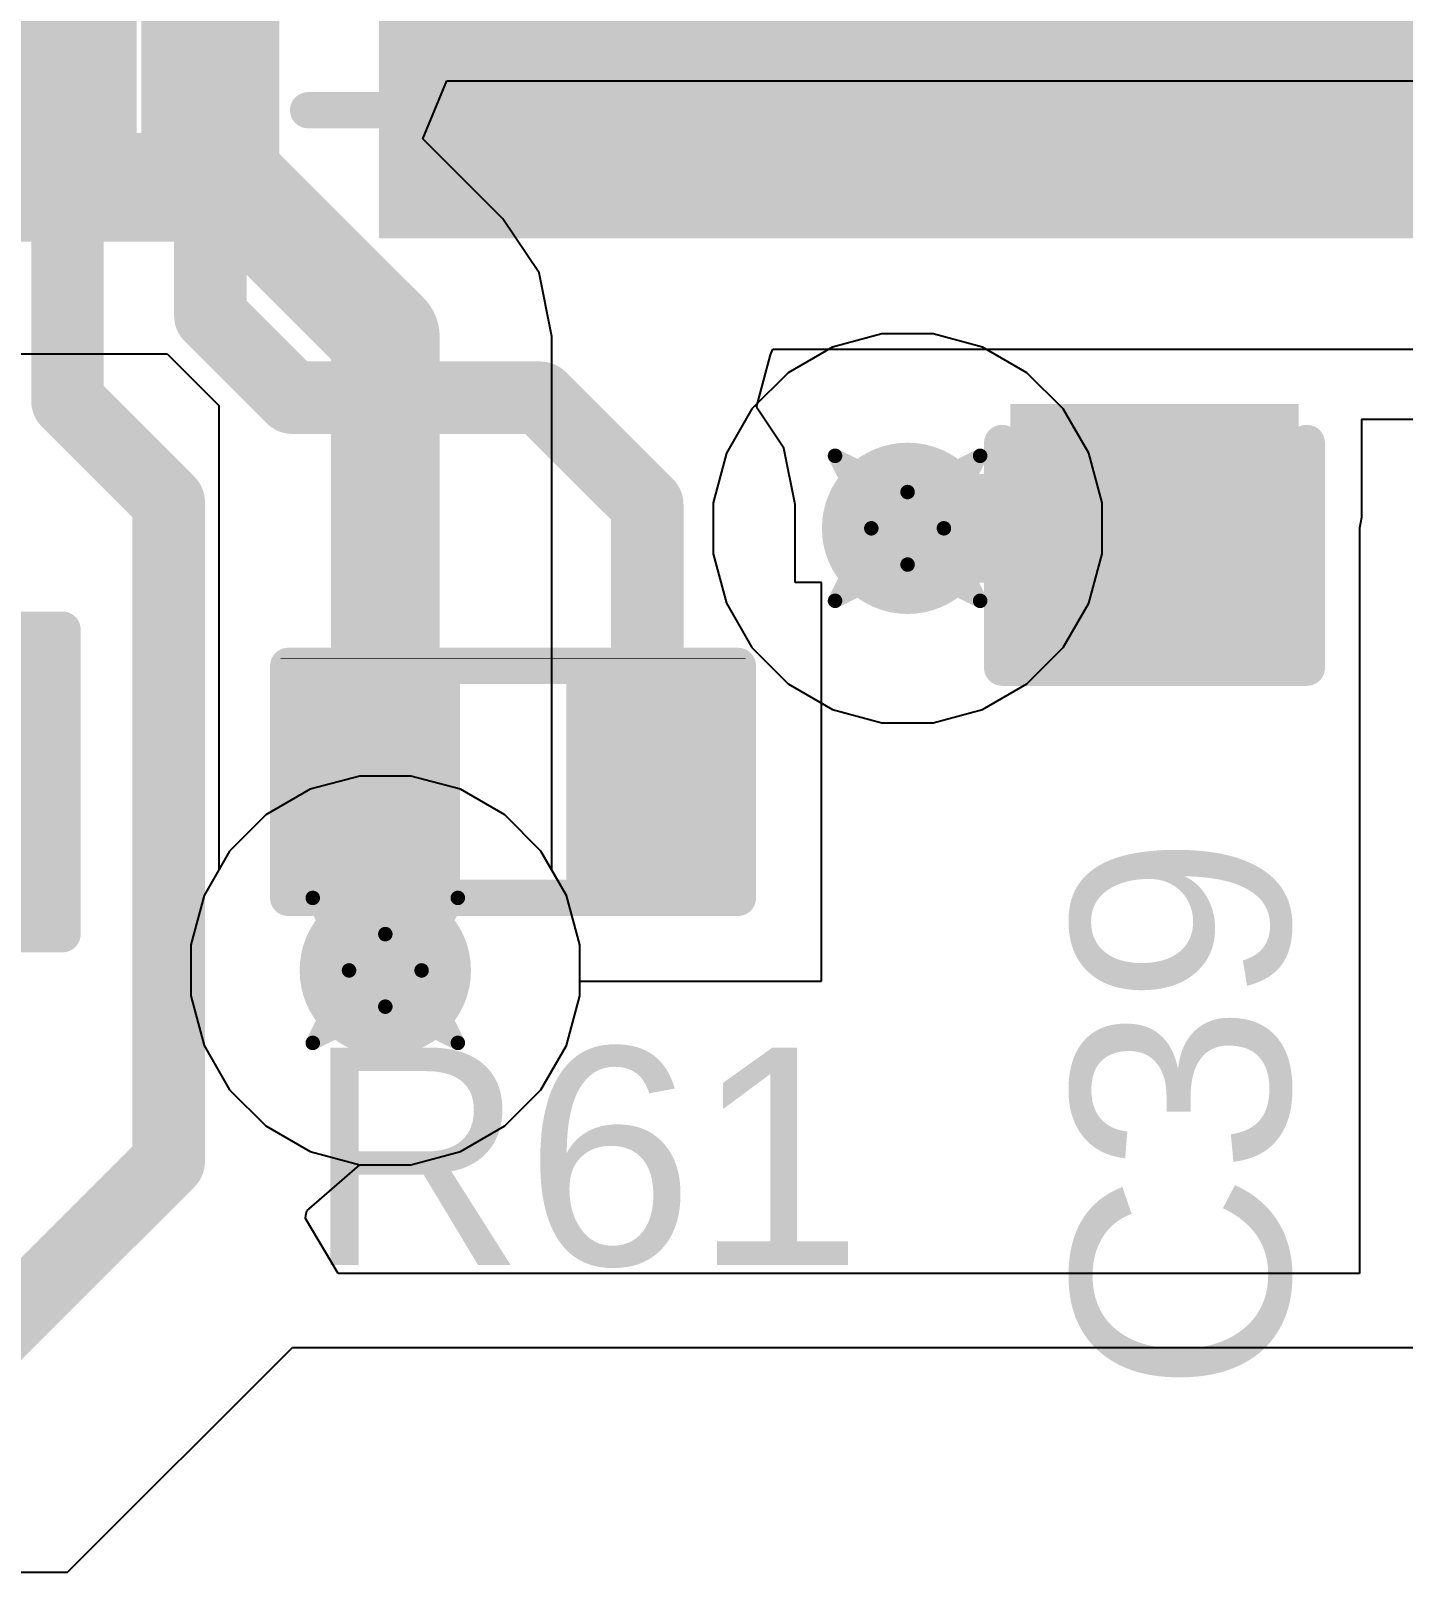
# Model space of a CAD drawing. Header units: inches. Extents: x -36 to 349, y -11 to 240.
# Drawn here: x 161.15 to 165.96, y 13.64 to 19.04 of the extents above; entities that cross this region are included whole.
import ezdxf

# ---------------------------------------------------------------- set-up
doc = ezdxf.new("R2010")
doc.units = ezdxf.units.IN
for name, color, linetype in [('Bottom Layer', 5, 'Continuous'), ('Bottom Solder', 6, 'Continuous'), ('Drill Drawing', 1, 'Continuous'), ('Layer 1', 16, 'Continuous'), ('Layer 2', 76, 'Continuous'), ('Multi-Layer', 9, 'Continuous'), ('Pad Holes', 156, 'Continuous'), ('Top Layer', 1, 'Continuous'), ('Top Overlay', 2, 'Continuous'), ('Top Paste', 8, 'Continuous'), ('Top Solder', 216, 'Continuous'), ('Via Holes', 16, 'Continuous')]:
    doc.layers.add(name, color=color, linetype=linetype)
doc.styles.add('Arial', font='', dxfattribs={"height": 0.2})
doc.styles.get('Arial').set_extended_font_data('Arial')

# ---------------------------------------------------------------- blocks, each defined once
blk = doc.blocks.new('QFN_16_EP_3_6_3_6__157')
at = {"layer": 'Bottom Layer'}
h = blk.add_hatch(color=5, dxfattribs=at)
edge = h.paths.add_edge_path()
edge.add_arc((-0.5, 0.5), 0.25, 0, 360)
h = blk.add_hatch(color=5, dxfattribs=at)
edge = h.paths.add_edge_path()
edge.add_arc((0.5, 0.5), 0.25, 0, 360)
h = blk.add_hatch(color=5, dxfattribs=at)
edge = h.paths.add_edge_path()
edge.add_arc((-0.5, -0.5), 0.25, 0, 360)
h = blk.add_hatch(color=5, dxfattribs=at)
edge = h.paths.add_edge_path()
edge.add_arc((0.5, -0.5), 0.25, 0, 360)
at = {"layer": 'Bottom Solder'}
h = blk.add_hatch(color=6, dxfattribs=at)
edge = h.paths.add_edge_path()
edge.add_arc((-0.5, 0.5), 0.3516, 0, 360)
h = blk.add_hatch(color=6, dxfattribs=at)
edge = h.paths.add_edge_path()
edge.add_arc((0.5, 0.5), 0.3516, 0, 360)
h = blk.add_hatch(color=6, dxfattribs=at)
edge = h.paths.add_edge_path()
edge.add_arc((-0.5, -0.5), 0.3516, 0, 360)
h = blk.add_hatch(color=6, dxfattribs=at)
edge = h.paths.add_edge_path()
edge.add_arc((0.5, -0.5), 0.3516, 0, 360)
at = {"layer": 'Layer 1'}
h = blk.add_hatch(color=16, dxfattribs=at)
edge = h.paths.add_edge_path()
edge.add_arc((-0.5, 0.5), 0.25, 0, 360)
h = blk.add_hatch(color=16, dxfattribs=at)
edge = h.paths.add_edge_path()
edge.add_arc((0.5, 0.5), 0.25, 0, 360)
h = blk.add_hatch(color=16, dxfattribs=at)
edge = h.paths.add_edge_path()
edge.add_arc((-0.5, -0.5), 0.25, 0, 360)
h = blk.add_hatch(color=16, dxfattribs=at)
edge = h.paths.add_edge_path()
edge.add_arc((0.5, -0.5), 0.25, 0, 360)
at = {"layer": 'Layer 2'}
h = blk.add_hatch(color=76, dxfattribs=at)
edge = h.paths.add_edge_path()
edge.add_arc((-0.5, 0.5), 0.25, 0, 360)
h = blk.add_hatch(color=76, dxfattribs=at)
edge = h.paths.add_edge_path()
edge.add_arc((0.5, 0.5), 0.25, 0, 360)
h = blk.add_hatch(color=76, dxfattribs=at)
edge = h.paths.add_edge_path()
edge.add_arc((-0.5, -0.5), 0.25, 0, 360)
h = blk.add_hatch(color=76, dxfattribs=at)
edge = h.paths.add_edge_path()
edge.add_arc((0.5, -0.5), 0.25, 0, 360)
at = {"layer": 'Multi-Layer'}
h = blk.add_hatch(color=9, dxfattribs=at)
edge = h.paths.add_edge_path()
edge.add_arc((-0.5, 0.5), 0.25, 0, 360)
h = blk.add_hatch(color=9, dxfattribs=at)
edge = h.paths.add_edge_path()
edge.add_arc((0.5, 0.5), 0.25, 0, 360)
h = blk.add_hatch(color=9, dxfattribs=at)
edge = h.paths.add_edge_path()
edge.add_arc((-0.5, -0.5), 0.25, 0, 360)
h = blk.add_hatch(color=9, dxfattribs=at)
edge = h.paths.add_edge_path()
edge.add_arc((0.5, -0.5), 0.25, 0, 360)
at = {"layer": 'Pad Holes'}
h = blk.add_hatch(color=7, dxfattribs=at)
edge = h.paths.add_edge_path()
edge.add_arc((-0.5, 0.5), 0.15, 0, 360)
h = blk.add_hatch(color=7, dxfattribs=at)
edge = h.paths.add_edge_path()
edge.add_arc((0.5, 0.5), 0.15, 0, 360)
h = blk.add_hatch(color=7, dxfattribs=at)
edge = h.paths.add_edge_path()
edge.add_arc((-0.5, -0.5), 0.15, 0, 360)
h = blk.add_hatch(color=7, dxfattribs=at)
edge = h.paths.add_edge_path()
edge.add_arc((0.5, -0.5), 0.15, 0, 360)
at = {"layer": 'Top Layer'}
for points in [[(-0.89, 1.34), (-0.89, 2.16), (-0.61, 2.16), (-0.61, 1.34)], [(-0.39, 1.34), (-0.39, 2.16), (-0.11, 2.16), (-0.11, 1.34)], [(0.11, 1.34), (0.11, 2.16), (0.39, 2.16), (0.39, 1.34)], [(0.61, 1.34), (0.61, 2.16), (0.89, 2.16), (0.89, 1.34)], [(-1.07, -1.07), (-1.07, 1.07), (1.07, 1.07), (1.07, -1.07)], [(-2.16, 0.89), (-1.34, 0.89), (-1.34, 0.61), (-2.16, 0.61)], [(1.34, 0.89), (2.16, 0.89), (2.16, 0.61), (1.34, 0.61)], [(-2.16, 0.39), (-1.34, 0.39), (-1.34, 0.11), (-2.16, 0.11)], [(1.34, 0.39), (2.16, 0.39), (2.16, 0.11), (1.34, 0.11)], [(-2.16, -0.11), (-1.34, -0.11), (-1.34, -0.39), (-2.16, -0.39)], [(1.34, -0.11), (2.16, -0.11), (2.16, -0.39), (1.34, -0.39)], [(-2.16, -0.61), (-1.34, -0.61), (-1.34, -0.89), (-2.16, -0.89)], [(1.34, -0.61), (2.16, -0.61), (2.16, -0.89), (1.34, -0.89)], [(-0.61, -1.34), (-0.61, -2.16), (-0.89, -2.16), (-0.89, -1.34)], [(-0.11, -1.34), (-0.11, -2.16), (-0.39, -2.16), (-0.39, -1.34)], [(0.39, -1.34), (0.39, -2.16), (0.11, -2.16), (0.11, -1.34)], [(0.89, -1.34), (0.89, -2.16), (0.61, -2.16), (0.61, -1.34)]]:
    blk.add_hatch(color=1, dxfattribs=at).paths.add_polyline_path(points)
h = blk.add_hatch(color=1, dxfattribs=at)
edge = h.paths.add_edge_path()
edge.add_arc((-0.5, 0.5), 0.25, 0, 360)
h = blk.add_hatch(color=1, dxfattribs=at)
edge = h.paths.add_edge_path()
edge.add_arc((0.5, 0.5), 0.25, 0, 360)
h = blk.add_hatch(color=1, dxfattribs=at)
edge = h.paths.add_edge_path()
edge.add_arc((-0.5, -0.5), 0.25, 0, 360)
h = blk.add_hatch(color=1, dxfattribs=at)
edge = h.paths.add_edge_path()
edge.add_arc((0.5, -0.5), 0.25, 0, 360)
at = {"layer": 'Top Paste'}
for points in [[(-0.89, 1.34), (-0.89, 2.16), (-0.61, 2.16), (-0.61, 1.34)], [(-0.39, 1.34), (-0.39, 2.16), (-0.11, 2.16), (-0.11, 1.34)], [(0.11, 1.34), (0.11, 2.16), (0.39, 2.16), (0.39, 1.34)], [(0.61, 1.34), (0.61, 2.16), (0.89, 2.16), (0.89, 1.34)], [(-1.07, -1.07), (-1.07, 1.07), (1.07, 1.07), (1.07, -1.07)], [(-2.16, 0.89), (-1.34, 0.89), (-1.34, 0.61), (-2.16, 0.61)], [(1.34, 0.89), (2.16, 0.89), (2.16, 0.61), (1.34, 0.61)], [(-2.16, 0.39), (-1.34, 0.39), (-1.34, 0.11), (-2.16, 0.11)], [(1.34, 0.39), (2.16, 0.39), (2.16, 0.11), (1.34, 0.11)], [(-2.16, -0.11), (-1.34, -0.11), (-1.34, -0.39), (-2.16, -0.39)], [(1.34, -0.11), (2.16, -0.11), (2.16, -0.39), (1.34, -0.39)], [(-2.16, -0.61), (-1.34, -0.61), (-1.34, -0.89), (-2.16, -0.89)], [(1.34, -0.61), (2.16, -0.61), (2.16, -0.89), (1.34, -0.89)], [(-0.61, -1.34), (-0.61, -2.16), (-0.89, -2.16), (-0.89, -1.34)], [(-0.11, -1.34), (-0.11, -2.16), (-0.39, -2.16), (-0.39, -1.34)], [(0.39, -1.34), (0.39, -2.16), (0.11, -2.16), (0.11, -1.34)], [(0.89, -1.34), (0.89, -2.16), (0.61, -2.16), (0.61, -1.34)]]:
    blk.add_hatch(color=8, dxfattribs=at).paths.add_polyline_path(points)
at = {"layer": 'Top Solder'}
for points in [[(-0.9916, 1.2384), (-0.9916, 2.2616), (-0.5084, 2.2616), (-0.5084, 1.2384)], [(-0.4916, 1.2384), (-0.4916, 2.2616), (-0.0084, 2.2616), (-0.0084, 1.2384)], [(0.0084, 1.2384), (0.0084, 2.2616), (0.4916, 2.2616), (0.4916, 1.2384)], [(0.5084, 1.2384), (0.5084, 2.2616), (0.9916, 2.2616), (0.9916, 1.2384)], [(-1.1716, -1.1716), (-1.1716, 1.1716), (1.1716, 1.1716), (1.1716, -1.1716)], [(-2.2616, 0.9916), (-1.2384, 0.9916), (-1.2384, 0.5084), (-2.2616, 0.5084)], [(1.2384, 0.9916), (2.2616, 0.9916), (2.2616, 0.5084), (1.2384, 0.5084)], [(-2.2616, 0.4916), (-1.2384, 0.4916), (-1.2384, 0.0084), (-2.2616, 0.0084)], [(1.2384, 0.4916), (2.2616, 0.4916), (2.2616, 0.0084), (1.2384, 0.0084)], [(-2.2616, -0.0084), (-1.2384, -0.0084), (-1.2384, -0.4916), (-2.2616, -0.4916)], [(1.2384, -0.0084), (2.2616, -0.0084), (2.2616, -0.4916), (1.2384, -0.4916)], [(-2.2616, -0.5084), (-1.2384, -0.5084), (-1.2384, -0.9916), (-2.2616, -0.9916)], [(1.2384, -0.5084), (2.2616, -0.5084), (2.2616, -0.9916), (1.2384, -0.9916)], [(-0.5084, -1.2384), (-0.5084, -2.2616), (-0.9916, -2.2616), (-0.9916, -1.2384)], [(-0.0084, -1.2384), (-0.0084, -2.2616), (-0.4916, -2.2616), (-0.4916, -1.2384)], [(0.4916, -1.2384), (0.4916, -2.2616), (0.0084, -2.2616), (0.0084, -1.2384)], [(0.9916, -1.2384), (0.9916, -2.2616), (0.5084, -2.2616), (0.5084, -1.2384)]]:
    blk.add_hatch(color=216, dxfattribs=at).paths.add_polyline_path(points)
h = blk.add_hatch(color=216, dxfattribs=at)
edge = h.paths.add_edge_path()
edge.add_arc((-0.5, 0.5), 0.3516, 0, 360)
h = blk.add_hatch(color=216, dxfattribs=at)
edge = h.paths.add_edge_path()
edge.add_arc((0.5, 0.5), 0.3516, 0, 360)
h = blk.add_hatch(color=216, dxfattribs=at)
edge = h.paths.add_edge_path()
edge.add_arc((-0.5, -0.5), 0.3516, 0, 360)
h = blk.add_hatch(color=216, dxfattribs=at)
edge = h.paths.add_edge_path()
edge.add_arc((0.5, -0.5), 0.3516, 0, 360)
at = {"layer": 'Top Overlay'}
for points in [[(-1.0922, 1.8034, 0.127, 0.127, 0), (-1.778, 1.8034, 0.127, 0.127, 0)], [(-1.778, 1.8034, 0.127, 0.127, 0), (-1.778, 1.1684, 0.127, 0.127, 0)], [(1.778, 1.8034, 0.127, 0.127, 0), (1.0922, 1.8034, 0.127, 0.127, 0)], [(1.778, 1.8034, 0.127, 0.127, 0), (1.778, 1.1684, 0.127, 0.127, 0)], [(-2.3992, 0.8474, 0.127, 0.127, 0), (-2.3992, 0.695, 0.127, 0.127, 0)], [(-2.323, 0.7712, 0.127, 0.127, 0), (-2.3992, 0.8474, 0.127, 0.127, 0)], [(-2.323, 0.7712, 0.127, 0.127, 0), (-2.3992, 0.695, 0.127, 0.127, 0)], [(-1.778, -1.1684, 0.127, 0.127, 0), (-1.778, -1.8034, 0.127, 0.127, 0)], [(1.778, -1.1684, 0.127, 0.127, 0), (1.778, -1.8034, 0.127, 0.127, 0)], [(-1.0922, -1.8034, 0.127, 0.127, 0), (-1.778, -1.8034, 0.127, 0.127, 0)], [(1.778, -1.8034, 0.127, 0.127, 0), (1.0922, -1.8034, 0.127, 0.127, 0)]]:
    blk.add_lwpolyline(points, format="xyseb", dxfattribs=at)
for points in [[(-1.8098, 1.8034, 0.0635, 0.0635, 1), (-1.7463, 1.8034, 0.0635, 0.0635, 1)], [(-1.8098, 1.8034, 0.0635, 0.0635, 1), (-1.7463, 1.8034, 0.0635, 0.0635, 1)], [(-1.124, 1.8034, 0.0635, 0.0635, 1), (-1.0605, 1.8034, 0.0635, 0.0635, 1)], [(1.0604, 1.8034, 0.0635, 0.0635, 1), (1.1239, 1.8034, 0.0635, 0.0635, 1)], [(1.7462, 1.8034, 0.0635, 0.0635, 1), (1.8097, 1.8034, 0.0635, 0.0635, 1)], [(1.7462, 1.8034, 0.0635, 0.0635, 1), (1.8097, 1.8034, 0.0635, 0.0635, 1)], [(-1.8098, 1.1684, 0.0635, 0.0635, 1), (-1.7463, 1.1684, 0.0635, 0.0635, 1)], [(1.7462, 1.1684, 0.0635, 0.0635, 1), (1.8097, 1.1684, 0.0635, 0.0635, 1)], [(-2.431, 0.8474, 0.0635, 0.0635, 1), (-2.3675, 0.8474, 0.0635, 0.0635, 1)], [(-2.431, 0.8474, 0.0635, 0.0635, 1), (-2.3675, 0.8474, 0.0635, 0.0635, 1)], [(-2.3548, 0.7712, 0.0635, 0.0635, 1), (-2.2913, 0.7712, 0.0635, 0.0635, 1)], [(-2.3548, 0.7712, 0.0635, 0.0635, 1), (-2.2913, 0.7712, 0.0635, 0.0635, 1)], [(-2.431, 0.695, 0.0635, 0.0635, 1), (-2.3675, 0.695, 0.0635, 0.0635, 1)], [(-2.431, 0.695, 0.0635, 0.0635, 1), (-2.3675, 0.695, 0.0635, 0.0635, 1)], [(-1.8098, -1.1684, 0.0635, 0.0635, 1), (-1.7463, -1.1684, 0.0635, 0.0635, 1)], [(1.7462, -1.1684, 0.0635, 0.0635, 1), (1.8097, -1.1684, 0.0635, 0.0635, 1)], [(-1.8098, -1.8034, 0.0635, 0.0635, 1), (-1.7463, -1.8034, 0.0635, 0.0635, 1)], [(-1.8098, -1.8034, 0.0635, 0.0635, 1), (-1.7463, -1.8034, 0.0635, 0.0635, 1)], [(-1.124, -1.8034, 0.0635, 0.0635, 1), (-1.0605, -1.8034, 0.0635, 0.0635, 1)], [(1.0604, -1.8034, 0.0635, 0.0635, 1), (1.1239, -1.8034, 0.0635, 0.0635, 1)], [(1.7462, -1.8034, 0.0635, 0.0635, 1), (1.8097, -1.8034, 0.0635, 0.0635, 1)], [(1.7462, -1.8034, 0.0635, 0.0635, 1), (1.8097, -1.8034, 0.0635, 0.0635, 1)]]:
    blk.add_lwpolyline(points, format="xyseb", close=True, dxfattribs=at)
blk = doc.blocks.new('R___0402_244')
at = {"layer": 'Top Layer'}
for points in [[(-0.6985, -0.3175), (-0.6985, 0.3175), (-0.2413, 0.3175), (-0.2413, -0.3175)], [(0.2413, -0.3175), (0.2413, 0.3175), (0.6985, 0.3175), (0.6985, -0.3175)]]:
    blk.add_hatch(color=1, dxfattribs=at).paths.add_polyline_path(points)
at = {"layer": 'Top Paste'}
for points in [[(-0.6985, -0.3175), (-0.6985, 0.3175), (-0.2413, 0.3175), (-0.2413, -0.3175)], [(0.2413, -0.3175), (0.2413, 0.3175), (0.6985, 0.3175), (0.6985, -0.3175)]]:
    blk.add_hatch(color=8, dxfattribs=at).paths.add_polyline_path(points)
at = {"layer": 'Top Solder'}
for points in [[(-0.7535, -0.3725), (-0.7535, 0.3725), (-0.1863, 0.3725), (-0.1863, -0.3725)], [(0.1863, -0.3725), (0.1863, 0.3725), (0.7535, 0.3725), (0.7535, -0.3725)]]:
    blk.add_hatch(color=216, dxfattribs=at).paths.add_polyline_path(points)
at = {"layer": 'Top Overlay'}
for points in [[(-0.7874, 0.4064, 0.127, 0.127, 0), (-0.7874, -0.4064, 0.127, 0.127, 0)], [(0.7874, 0.4064, 0.127, 0.127, 0), (-0.7874, 0.4064, 0.127, 0.127, 0)], [(0.7874, 0.4064, 0.127, 0.127, 0), (0.7874, -0.4064, 0.127, 0.127, 0)], [(0.7874, -0.4064, 0.127, 0.127, 0), (-0.7874, -0.4064, 0.127, 0.127, 0)], [(0.8128, -0.4318, 0.00323, 0.00323, 0), (-0.8128, -0.4318, 0.00323, 0.00323, 0)]]:
    blk.add_lwpolyline(points, format="xyseb", dxfattribs=at)
for points in [[(-0.8192, 0.4064, 0.0635, 0.0635, 1), (-0.7557, 0.4064, 0.0635, 0.0635, 1)], [(-0.8192, 0.4064, 0.0635, 0.0635, 1), (-0.7557, 0.4064, 0.0635, 0.0635, 1)], [(0.7556, 0.4064, 0.0635, 0.0635, 1), (0.8191, 0.4064, 0.0635, 0.0635, 1)], [(0.7556, 0.4064, 0.0635, 0.0635, 1), (0.8191, 0.4064, 0.0635, 0.0635, 1)], [(-0.8192, -0.4064, 0.0635, 0.0635, 1), (-0.7557, -0.4064, 0.0635, 0.0635, 1)], [(-0.8192, -0.4064, 0.0635, 0.0635, 1), (-0.7557, -0.4064, 0.0635, 0.0635, 1)], [(0.7556, -0.4064, 0.0635, 0.0635, 1), (0.8191, -0.4064, 0.0635, 0.0635, 1)], [(0.7556, -0.4064, 0.0635, 0.0635, 1), (0.8191, -0.4064, 0.0635, 0.0635, 1)], [(-0.8136, -0.4318, 0.00161, 0.00161, 1), (-0.812, -0.4318, 0.00161, 0.00161, 1)], [(0.812, -0.4318, 0.00161, 0.00161, 1), (0.8136, -0.4318, 0.00161, 0.00161, 1)]]:
    blk.add_lwpolyline(points, format="xyseb", close=True, dxfattribs=at)
blk = doc.blocks.new('C___0603_450')
at = {"layer": 'Top Layer'}
for points in [[(-0.381, 0.4445), (-0.381, -0.4445), (-1.143, -0.4445), (-1.143, 0.4445)], [(1.143, 0.4445), (1.143, -0.4445), (0.381, -0.4445), (0.381, 0.4445)]]:
    blk.add_hatch(color=1, dxfattribs=at).paths.add_polyline_path(points)
at = {"layer": 'Top Paste'}
for points in [[(-0.381, 0.4445), (-0.381, -0.4445), (-1.143, -0.4445), (-1.143, 0.4445)], [(1.143, 0.4445), (1.143, -0.4445), (0.381, -0.4445), (0.381, 0.4445)]]:
    blk.add_hatch(color=8, dxfattribs=at).paths.add_polyline_path(points)
at = {"layer": 'Top Solder'}
for points in [[(-0.321, 0.5045), (-0.321, -0.5045), (-1.203, -0.5045), (-1.203, 0.5045)], [(1.203, 0.5045), (1.203, -0.5045), (0.321, -0.5045), (0.321, 0.5045)]]:
    blk.add_hatch(color=216, dxfattribs=at).paths.add_polyline_path(points)
at = {"layer": 'Top Overlay'}
for points in [[(-1.2446, -0.5334, 0.127, 0.127, 0), (-1.2446, 0.5334, 0.127, 0.127, 0)], [(-1.2446, 0.5334, 0.127, 0.127, 0), (-0.4572, 0.5334, 0.127, 0.127, 0)], [(0.4572, 0.5334, 0.127, 0.127, 0), (1.2446, 0.5334, 0.127, 0.127, 0)], [(1.2446, -0.5334, 0.127, 0.127, 0), (1.2446, 0.5334, 0.127, 0.127, 0)], [(-1.2446, -0.5334, 0.127, 0.127, 0), (-0.4572, -0.5334, 0.127, 0.127, 0)], [(0.4572, -0.5334, 0.127, 0.127, 0), (1.2446, -0.5334, 0.127, 0.127, 0)]]:
    blk.add_lwpolyline(points, format="xyseb", dxfattribs=at)
for points in [[(-1.2764, 0.5334, 0.0635, 0.0635, 1), (-1.2129, 0.5334, 0.0635, 0.0635, 1)], [(-1.2764, 0.5334, 0.0635, 0.0635, 1), (-1.2129, 0.5334, 0.0635, 0.0635, 1)], [(-0.489, 0.5334, 0.0635, 0.0635, 1), (-0.4255, 0.5334, 0.0635, 0.0635, 1)], [(0.4254, 0.5334, 0.0635, 0.0635, 1), (0.4889, 0.5334, 0.0635, 0.0635, 1)], [(1.2128, 0.5334, 0.0635, 0.0635, 1), (1.2763, 0.5334, 0.0635, 0.0635, 1)], [(1.2128, 0.5334, 0.0635, 0.0635, 1), (1.2763, 0.5334, 0.0635, 0.0635, 1)], [(-1.2764, -0.5334, 0.0635, 0.0635, 1), (-1.2129, -0.5334, 0.0635, 0.0635, 1)], [(-1.2764, -0.5334, 0.0635, 0.0635, 1), (-1.2129, -0.5334, 0.0635, 0.0635, 1)], [(-0.489, -0.5334, 0.0635, 0.0635, 1), (-0.4255, -0.5334, 0.0635, 0.0635, 1)], [(0.4254, -0.5334, 0.0635, 0.0635, 1), (0.4889, -0.5334, 0.0635, 0.0635, 1)], [(1.2128, -0.5334, 0.0635, 0.0635, 1), (1.2763, -0.5334, 0.0635, 0.0635, 1)], [(1.2128, -0.5334, 0.0635, 0.0635, 1), (1.2763, -0.5334, 0.0635, 0.0635, 1)]]:
    blk.add_lwpolyline(points, format="xyseb", close=True, dxfattribs=at)
blk = doc.blocks.new('C___0603_467')
at = {"layer": 'Top Layer'}
for points in [[(-0.381, 0.4445), (-0.381, -0.4445), (-1.143, -0.4445), (-1.143, 0.4445)], [(1.143, 0.4445), (1.143, -0.4445), (0.381, -0.4445), (0.381, 0.4445)]]:
    blk.add_hatch(color=1, dxfattribs=at).paths.add_polyline_path(points)
at = {"layer": 'Top Paste'}
for points in [[(-0.381, 0.4445), (-0.381, -0.4445), (-1.143, -0.4445), (-1.143, 0.4445)], [(1.143, 0.4445), (1.143, -0.4445), (0.381, -0.4445), (0.381, 0.4445)]]:
    blk.add_hatch(color=8, dxfattribs=at).paths.add_polyline_path(points)
at = {"layer": 'Top Solder'}
for points in [[(-0.321, 0.5045), (-0.321, -0.5045), (-1.203, -0.5045), (-1.203, 0.5045)], [(1.203, 0.5045), (1.203, -0.5045), (0.321, -0.5045), (0.321, 0.5045)]]:
    blk.add_hatch(color=216, dxfattribs=at).paths.add_polyline_path(points)
at = {"layer": 'Top Overlay'}
for points in [[(-1.2446, 0.5334, 0.127, 0.127, 0), (-1.2446, -0.5334, 0.127, 0.127, 0)], [(-1.2446, 0.5334, 0.127, 0.127, 0), (-0.4572, 0.5334, 0.127, 0.127, 0)], [(0.4572, 0.5334, 0.127, 0.127, 0), (1.2446, 0.5334, 0.127, 0.127, 0)], [(1.2446, 0.5334, 0.127, 0.127, 0), (1.2446, -0.5334, 0.127, 0.127, 0)], [(-1.2446, -0.5334, 0.127, 0.127, 0), (-0.4572, -0.5334, 0.127, 0.127, 0)], [(0.4572, -0.5334, 0.127, 0.127, 0), (1.2446, -0.5334, 0.127, 0.127, 0)]]:
    blk.add_lwpolyline(points, format="xyseb", dxfattribs=at)
for points in [[(-1.2763, 0.5334, 0.0635, 0.0635, 1), (-1.2128, 0.5334, 0.0635, 0.0635, 1)], [(-1.2763, 0.5334, 0.0635, 0.0635, 1), (-1.2128, 0.5334, 0.0635, 0.0635, 1)], [(-0.4889, 0.5334, 0.0635, 0.0635, 1), (-0.4254, 0.5334, 0.0635, 0.0635, 1)], [(0.4255, 0.5334, 0.0635, 0.0635, 1), (0.489, 0.5334, 0.0635, 0.0635, 1)], [(1.2129, 0.5334, 0.0635, 0.0635, 1), (1.2764, 0.5334, 0.0635, 0.0635, 1)], [(1.2129, 0.5334, 0.0635, 0.0635, 1), (1.2764, 0.5334, 0.0635, 0.0635, 1)], [(-1.2763, -0.5334, 0.0635, 0.0635, 1), (-1.2128, -0.5334, 0.0635, 0.0635, 1)], [(-1.2763, -0.5334, 0.0635, 0.0635, 1), (-1.2128, -0.5334, 0.0635, 0.0635, 1)], [(-0.4889, -0.5334, 0.0635, 0.0635, 1), (-0.4254, -0.5334, 0.0635, 0.0635, 1)], [(0.4255, -0.5334, 0.0635, 0.0635, 1), (0.489, -0.5334, 0.0635, 0.0635, 1)], [(1.2129, -0.5334, 0.0635, 0.0635, 1), (1.2764, -0.5334, 0.0635, 0.0635, 1)], [(1.2129, -0.5334, 0.0635, 0.0635, 1), (1.2764, -0.5334, 0.0635, 0.0635, 1)]]:
    blk.add_lwpolyline(points, format="xyseb", close=True, dxfattribs=at)

msp = doc.modelspace()

# ---------------------------------------------------------------- hatches: boundary and pattern name
at = {"layer": 'Bottom Layer'}
h = msp.add_hatch(color=5, dxfattribs=at)
edge = h.paths.add_edge_path()
edge.add_arc((164.22, 17.2968), 0.3, 0, 360)
h = msp.add_hatch(color=5, dxfattribs=at)
edge = h.paths.add_edge_path()
edge.add_arc((162.3912, 15.748), 0.3, 0, 360)
at = {"layer": 'Layer 1'}
h = msp.add_hatch(color=16, dxfattribs=at)
edge = h.paths.add_edge_path()
edge.add_arc((164.22, 17.2968), 0.3, 0, 360)
h = msp.add_hatch(color=16, dxfattribs=at)
edge = h.paths.add_edge_path()
edge.add_arc((162.3912, 15.748), 0.3, 0, 360)
at = {"layer": 'Layer 2'}
h = msp.add_hatch(color=76, dxfattribs=at)
edge = h.paths.add_edge_path()
edge.add_arc((164.22, 17.2968), 0.3, 0, 360)
h = msp.add_hatch(color=76, dxfattribs=at)
edge = h.paths.add_edge_path()
edge.add_arc((162.3912, 15.748), 0.3, 0, 360)
at = {"layer": 'Top Layer'}
msp.add_hatch(color=1, dxfattribs=at).paths.add_polyline_path([(162.3686, 18.3128), (167.4609, 18.3128), (167.4609, 19.886), (162.3686, 19.886)])
h = msp.add_hatch(color=1, dxfattribs=at)
edge = h.paths.add_edge_path()
edge.add_arc((164.22, 17.2968), 0.3, 0, 360)
h = msp.add_hatch(color=1, dxfattribs=at)
edge = h.paths.add_edge_path()
edge.add_arc((162.3912, 15.748), 0.3, 0, 360)
at = {"layer": 'Via Holes'}
h = msp.add_hatch(color=7, dxfattribs=at)
edge = h.paths.add_edge_path()
edge.add_arc((164.22, 17.2968), 0.15, 0, 360)
h = msp.add_hatch(color=7, dxfattribs=at)
edge = h.paths.add_edge_path()
edge.add_arc((162.3912, 15.748), 0.15, 0, 360)

# ---------------------------------------------------------------- linework, layer by layer
at = {"layer": 'Bottom Layer'}
for p, q in [((162.5226, 18.6612), (162.6067, 18.8642)), ((162.6067, 18.8642), (172.5734, 18.8642)), ((162.8032, 18.3806), (162.5226, 18.6612)), ((162.9295, 18.1916), (162.8032, 18.3806)), ((162.9739, 17.9686), (162.9295, 18.1916)), ((162.9739, 16.1008), (162.9739, 17.9686)), ((160.6035, 17.9085), (161.6272, 17.9085)), ((161.6272, 17.9085), (161.8085, 17.7272)), ((161.8085, 17.7272), (161.8085, 16.1008)), ((161.8085, 16.1008), (161.7566, 16.0109)), ((163.0258, 16.0109), (162.9739, 16.1008)), ((161.7566, 16.0109), (161.7102, 15.8377)), ((163.0722, 15.8377), (163.0258, 16.0109)), ((161.7102, 15.8377), (161.7102, 15.6584)), ((163.0722, 15.6584), (163.0722, 15.8377)), ((161.7102, 15.6584), (161.7566, 15.4852)), ((163.0258, 15.4852), (163.0722, 15.6584)), ((161.7566, 15.4852), (161.8462, 15.3299)), ((162.9361, 15.3299), (163.0258, 15.4852)), ((161.8462, 15.3299), (161.973, 15.2031)), ((162.8093, 15.2031), (162.9361, 15.3299)), ((161.973, 15.2031), (162.1283, 15.1134)), ((162.654, 15.1134), (162.8093, 15.2031)), ((162.1283, 15.1134), (162.3015, 15.067)), ((162.3015, 15.067), (162.4808, 15.067)), ((162.4808, 15.067), (162.654, 15.1134))]:
    msp.add_line(p, q, dxfattribs=at)
for points in [[(159.0892, 18.4912, 0.381, 0.381, 0), (161.8686, 18.4912, 0.381, 0.381, 0)], [(161.8686, 18.4912, 0.381, 0.381, 0), (162.3912, 17.9686, 0.381, 0.381, 0)], [(162.3912, 15.748, 0.381, 0.381, 0), (162.3912, 17.9686, 0.381, 0.381, 0)]]:
    msp.add_lwpolyline(points, format="xyseb", dxfattribs=at)
for points in [[(161.7733, 18.4912, 0.1905, 0.1905, 1), (161.9638, 18.4912, 0.1905, 0.1905, 1)], [(161.7733, 18.4912, 0.1905, 0.1905, 1), (161.9638, 18.4912, 0.1905, 0.1905, 1)], [(162.2959, 17.9686, 0.1905, 0.1905, 1), (162.4864, 17.9686, 0.1905, 0.1905, 1)], [(162.2959, 17.9686, 0.1905, 0.1905, 1), (162.4864, 17.9686, 0.1905, 0.1905, 1)], [(162.2959, 15.748, 0.1905, 0.1905, 1), (162.4864, 15.748, 0.1905, 0.1905, 1)]]:
    msp.add_lwpolyline(points, format="xyseb", close=True, dxfattribs=at)
at = {"layer": 'Drill Drawing'}
for points in [[(163.966, 17.5508, 0.0508, 0.0508, 0), (164.22, 17.4238, 0.0508, 0.0508, 0)], [(163.966, 17.5508, 0.0508, 0.0508, 0), (164.093, 17.2968, 0.0508, 0.0508, 0)], [(164.22, 17.4238, 0.0508, 0.0508, 0), (164.474, 17.5508, 0.0508, 0.0508, 0)], [(164.347, 17.2968, 0.0508, 0.0508, 0), (164.474, 17.5508, 0.0508, 0.0508, 0)], [(163.966, 17.0428, 0.0508, 0.0508, 0), (164.093, 17.2968, 0.0508, 0.0508, 0)], [(164.347, 17.2968, 0.0508, 0.0508, 0), (164.474, 17.0428, 0.0508, 0.0508, 0)], [(163.966, 17.0428, 0.0508, 0.0508, 0), (164.22, 17.1698, 0.0508, 0.0508, 0)], [(164.22, 17.1698, 0.0508, 0.0508, 0), (164.474, 17.0428, 0.0508, 0.0508, 0)], [(162.1372, 16.002, 0.0508, 0.0508, 0), (162.3912, 15.875, 0.0508, 0.0508, 0)], [(162.1372, 16.002, 0.0508, 0.0508, 0), (162.2642, 15.748, 0.0508, 0.0508, 0)], [(162.3912, 15.875, 0.0508, 0.0508, 0), (162.6452, 16.002, 0.0508, 0.0508, 0)], [(162.5182, 15.748, 0.0508, 0.0508, 0), (162.6452, 16.002, 0.0508, 0.0508, 0)], [(162.1372, 15.494, 0.0508, 0.0508, 0), (162.2642, 15.748, 0.0508, 0.0508, 0)], [(162.5182, 15.748, 0.0508, 0.0508, 0), (162.6452, 15.494, 0.0508, 0.0508, 0)], [(162.1372, 15.494, 0.0508, 0.0508, 0), (162.3912, 15.621, 0.0508, 0.0508, 0)], [(162.3912, 15.621, 0.0508, 0.0508, 0), (162.6452, 15.494, 0.0508, 0.0508, 0)]]:
    msp.add_lwpolyline(points, format="xyseb", dxfattribs=at)
for points in [[(163.9533, 17.5508, 0.0254, 0.0254, 1), (163.9787, 17.5508, 0.0254, 0.0254, 1)], [(163.9533, 17.5508, 0.0254, 0.0254, 1), (163.9787, 17.5508, 0.0254, 0.0254, 1)], [(164.4613, 17.5508, 0.0254, 0.0254, 1), (164.4867, 17.5508, 0.0254, 0.0254, 1)], [(164.4613, 17.5508, 0.0254, 0.0254, 1), (164.4867, 17.5508, 0.0254, 0.0254, 1)], [(164.2073, 17.4238, 0.0254, 0.0254, 1), (164.2327, 17.4238, 0.0254, 0.0254, 1)], [(164.2073, 17.4238, 0.0254, 0.0254, 1), (164.2327, 17.4238, 0.0254, 0.0254, 1)], [(164.0803, 17.2968, 0.0254, 0.0254, 1), (164.1057, 17.2968, 0.0254, 0.0254, 1)], [(164.0803, 17.2968, 0.0254, 0.0254, 1), (164.1057, 17.2968, 0.0254, 0.0254, 1)], [(164.3343, 17.2968, 0.0254, 0.0254, 1), (164.3597, 17.2968, 0.0254, 0.0254, 1)], [(164.3343, 17.2968, 0.0254, 0.0254, 1), (164.3597, 17.2968, 0.0254, 0.0254, 1)], [(164.2073, 17.1698, 0.0254, 0.0254, 1), (164.2327, 17.1698, 0.0254, 0.0254, 1)], [(164.2073, 17.1698, 0.0254, 0.0254, 1), (164.2327, 17.1698, 0.0254, 0.0254, 1)], [(163.9533, 17.0428, 0.0254, 0.0254, 1), (163.9787, 17.0428, 0.0254, 0.0254, 1)], [(163.9533, 17.0428, 0.0254, 0.0254, 1), (163.9787, 17.0428, 0.0254, 0.0254, 1)], [(164.4613, 17.0428, 0.0254, 0.0254, 1), (164.4867, 17.0428, 0.0254, 0.0254, 1)], [(164.4613, 17.0428, 0.0254, 0.0254, 1), (164.4867, 17.0428, 0.0254, 0.0254, 1)], [(162.1245, 16.002, 0.0254, 0.0254, 1), (162.1499, 16.002, 0.0254, 0.0254, 1)], [(162.1245, 16.002, 0.0254, 0.0254, 1), (162.1499, 16.002, 0.0254, 0.0254, 1)], [(162.6325, 16.002, 0.0254, 0.0254, 1), (162.6579, 16.002, 0.0254, 0.0254, 1)], [(162.6325, 16.002, 0.0254, 0.0254, 1), (162.6579, 16.002, 0.0254, 0.0254, 1)], [(162.3785, 15.875, 0.0254, 0.0254, 1), (162.4039, 15.875, 0.0254, 0.0254, 1)], [(162.3785, 15.875, 0.0254, 0.0254, 1), (162.4039, 15.875, 0.0254, 0.0254, 1)], [(162.2515, 15.748, 0.0254, 0.0254, 1), (162.2769, 15.748, 0.0254, 0.0254, 1)], [(162.2515, 15.748, 0.0254, 0.0254, 1), (162.2769, 15.748, 0.0254, 0.0254, 1)], [(162.5055, 15.748, 0.0254, 0.0254, 1), (162.5309, 15.748, 0.0254, 0.0254, 1)], [(162.5055, 15.748, 0.0254, 0.0254, 1), (162.5309, 15.748, 0.0254, 0.0254, 1)], [(162.3785, 15.621, 0.0254, 0.0254, 1), (162.4039, 15.621, 0.0254, 0.0254, 1)], [(162.3785, 15.621, 0.0254, 0.0254, 1), (162.4039, 15.621, 0.0254, 0.0254, 1)], [(162.1245, 15.494, 0.0254, 0.0254, 1), (162.1499, 15.494, 0.0254, 0.0254, 1)], [(162.1245, 15.494, 0.0254, 0.0254, 1), (162.1499, 15.494, 0.0254, 0.0254, 1)], [(162.6325, 15.494, 0.0254, 0.0254, 1), (162.6579, 15.494, 0.0254, 0.0254, 1)], [(162.6325, 15.494, 0.0254, 0.0254, 1), (162.6579, 15.494, 0.0254, 0.0254, 1)]]:
    msp.add_lwpolyline(points, format="xyseb", close=True, dxfattribs=at)
at = {"layer": 'Layer 1'}
for p, q in [((162.3015, 16.429), (162.1283, 16.3826)), ((162.4808, 16.429), (162.3015, 16.429)), ((162.654, 16.3826), (162.4808, 16.429)), ((162.1283, 16.3826), (161.973, 16.293)), ((162.8093, 16.293), (162.654, 16.3826)), ((161.973, 16.293), (161.8462, 16.1662)), ((162.9361, 16.1662), (162.8093, 16.293)), ((161.8462, 16.1662), (161.7566, 16.0109)), ((163.0258, 16.0109), (162.9361, 16.1662)), ((161.7566, 16.0109), (161.7102, 15.8377)), ((163.0722, 15.8377), (163.0258, 16.0109)), ((161.7102, 15.8377), (161.7102, 15.6584)), ((163.0722, 15.6584), (163.0722, 15.8377)), ((161.7102, 15.6584), (161.7566, 15.4852)), ((163.0258, 15.4852), (163.0722, 15.6584)), ((161.7566, 15.4852), (161.8462, 15.3299)), ((162.9361, 15.3299), (163.0258, 15.4852)), ((161.8462, 15.3299), (161.973, 15.2031)), ((162.8093, 15.2031), (162.9361, 15.3299)), ((161.973, 15.2031), (162.1283, 15.1134)), ((162.654, 15.1134), (162.8093, 15.2031)), ((162.1283, 15.1134), (162.3015, 15.067)), ((162.3015, 15.067), (162.4808, 15.067)), ((162.4808, 15.067), (162.654, 15.1134))]:
    msp.add_line(p, q, dxfattribs=at)
at = {"layer": 'Layer 2'}
for p, q in [((163.9571, 17.9314), (163.8018, 17.8417)), ((164.1303, 17.9778), (163.9571, 17.9314)), ((164.3096, 17.9778), (164.1303, 17.9778)), ((164.4828, 17.9314), (164.3096, 17.9778)), ((164.6381, 17.8417), (164.4828, 17.9314)), ((163.8018, 17.8417), (163.675, 17.715)), ((164.7649, 17.715), (164.6381, 17.8417)), ((163.675, 17.715), (163.5854, 17.5597)), ((164.8546, 17.5597), (164.7649, 17.715)), ((163.5854, 17.5597), (163.539, 17.3865)), ((164.901, 17.3865), (164.8546, 17.5597)), ((163.539, 17.3865), (163.539, 17.2072)), ((164.901, 17.2072), (164.901, 17.3865)), ((163.539, 17.2072), (163.5854, 17.034)), ((164.8546, 17.034), (164.901, 17.2072)), ((163.5854, 17.034), (163.675, 16.8787)), ((164.7649, 16.8787), (164.8546, 17.034)), ((163.675, 16.8787), (163.8018, 16.7519)), ((164.6381, 16.7519), (164.7649, 16.8787)), ((163.8018, 16.7519), (163.9571, 16.6622)), ((164.4828, 16.6622), (164.6381, 16.7519)), ((163.9571, 16.6622), (164.1303, 16.6158)), ((164.3096, 16.6158), (164.4828, 16.6622)), ((164.1303, 16.6158), (164.3096, 16.6158)), ((162.3015, 16.429), (162.1283, 16.3826)), ((162.4808, 16.429), (162.3015, 16.429)), ((162.654, 16.3826), (162.4808, 16.429)), ((162.1283, 16.3826), (161.973, 16.293)), ((162.8093, 16.293), (162.654, 16.3826)), ((161.973, 16.293), (161.8462, 16.1662)), ((162.9361, 16.1662), (162.8093, 16.293)), ((161.8462, 16.1662), (161.7566, 16.0109)), ((163.0258, 16.0109), (162.9361, 16.1662)), ((161.7566, 16.0109), (161.7102, 15.8377)), ((163.0722, 15.8377), (163.0258, 16.0109)), ((161.7102, 15.8377), (161.7102, 15.6584)), ((163.0722, 15.6584), (163.0722, 15.8377)), ((161.7102, 15.6584), (161.7566, 15.4852)), ((163.0258, 15.4852), (163.0722, 15.6584)), ((161.7566, 15.4852), (161.8462, 15.3299)), ((162.9361, 15.3299), (163.0258, 15.4852)), ((161.8462, 15.3299), (161.973, 15.2031)), ((162.8093, 15.2031), (162.9361, 15.3299)), ((161.973, 15.2031), (162.1283, 15.1134)), ((162.654, 15.1134), (162.8093, 15.2031)), ((162.1283, 15.1134), (162.3015, 15.067)), ((162.3015, 15.067), (162.4808, 15.067)), ((162.4808, 15.067), (162.654, 15.1134))]:
    msp.add_line(p, q, dxfattribs=at)
at = {"layer": 'Top Layer'}
for p, q in [((163.6913, 17.7211), (163.7405, 17.9048)), ((163.7405, 17.9048), (163.7485, 17.9243)), ((163.7485, 17.9243), (167.4609, 17.9243)), ((163.787, 17.578), (163.6913, 17.7211)), ((166.1533, 17.6778), (165.8099, 17.6778)), ((165.8099, 17.6778), (165.8099, 17.3344)), ((163.8264, 17.3798), (163.787, 17.578)), ((163.8264, 17.1069), (163.8264, 17.3798)), ((165.8099, 17.3344), (165.8024, 17.2968)), ((165.8024, 17.2968), (165.8024, 14.6862)), ((163.918, 17.1069), (163.8264, 17.1069)), ((163.918, 15.7099), (163.918, 17.1069)), ((163.0722, 15.6584), (163.0722, 15.7099)), ((163.0722, 15.7099), (163.918, 15.7099)), ((163.0258, 15.4852), (163.0722, 15.6584)), ((162.9361, 15.3299), (163.0258, 15.4852)), ((162.8093, 15.2031), (162.9361, 15.3299)), ((162.654, 15.1134), (162.8093, 15.2031)), ((162.1164, 14.9062), (162.3015, 15.067)), ((162.3015, 15.067), (162.4808, 15.067)), ((162.4808, 15.067), (162.654, 15.1134)), ((162.1131, 14.8894), (162.1164, 14.9062)), ((162.1122, 14.8793), (162.1131, 14.8894)), ((162.2257, 14.6862), (162.1122, 14.8793)), ((165.8024, 14.6862), (162.2257, 14.6862)), ((161.2786, 13.6398), (162.066, 14.4272)), ((162.066, 14.4272), (179.6632, 14.4272)), ((157.9398, 13.6398), (161.2786, 13.6398))]:
    msp.add_line(p, q, dxfattribs=at)
for points in [[(161.2786, 17.7423, 0.254, 0.254, 0), (161.2786, 18.815, 0.254, 0.254, 0)], [(161.7786, 18.0418, 0.254, 0.254, 0), (161.7786, 18.815, 0.254, 0.254, 0)], [(161.7786, 18.0418, 0.254, 0.254, 0), (162.066, 17.7543, 0.254, 0.254, 0)], [(162.066, 17.7543, 0.254, 0.254, 0), (162.9338, 17.7543, 0.254, 0.254, 0)], [(162.9338, 17.7543, 0.254, 0.254, 0), (163.3084, 17.3798, 0.254, 0.254, 0)], [(161.2786, 17.7423, 0.254, 0.254, 0), (161.6328, 17.3881, 0.254, 0.254, 0)], [(161.6328, 15.079, 0.254, 0.254, 0), (161.6328, 17.3881, 0.254, 0.254, 0)], [(163.3084, 16.4084, 0.254, 0.254, 0), (163.3084, 17.3798, 0.254, 0.254, 0)], [(164.22, 17.2968, 0.381, 0.381, 0), (165.0788, 17.2968, 0.381, 0.381, 0)], [(165.0788, 17.2968, 0.254, 0.254, 0), (165.0846, 17.291, 0.254, 0.254, 0)], [(162.3686, 16.4084, 0.381, 0.381, 0), (162.3799, 16.3971, 0.381, 0.381, 0)], [(162.3799, 15.7593, 0.381, 0.381, 0), (162.3799, 16.3971, 0.381, 0.381, 0)], [(162.3799, 15.7593, 0.381, 0.381, 0), (162.3912, 15.748, 0.381, 0.381, 0)], [(160.8702, 14.3164, 0.254, 0.254, 0), (161.6328, 15.079, 0.254, 0.254, 0)]]:
    msp.add_lwpolyline(points, format="xyseb", dxfattribs=at)
for points in [[(161.2151, 18.815, 0.127, 0.127, 1), (161.3421, 18.815, 0.127, 0.127, 1)], [(161.7151, 18.815, 0.127, 0.127, 1), (161.8421, 18.815, 0.127, 0.127, 1)], [(161.7151, 18.0418, 0.127, 0.127, 1), (161.8421, 18.0418, 0.127, 0.127, 1)], [(161.7151, 18.0418, 0.127, 0.127, 1), (161.8421, 18.0418, 0.127, 0.127, 1)], [(162.0025, 17.7543, 0.127, 0.127, 1), (162.1295, 17.7543, 0.127, 0.127, 1)], [(162.0025, 17.7543, 0.127, 0.127, 1), (162.1295, 17.7543, 0.127, 0.127, 1)], [(162.8703, 17.7543, 0.127, 0.127, 1), (162.9973, 17.7543, 0.127, 0.127, 1)], [(162.8703, 17.7543, 0.127, 0.127, 1), (162.9973, 17.7543, 0.127, 0.127, 1)], [(161.2151, 17.7423, 0.127, 0.127, 1), (161.3421, 17.7423, 0.127, 0.127, 1)], [(161.2151, 17.7423, 0.127, 0.127, 1), (161.3421, 17.7423, 0.127, 0.127, 1)], [(161.5693, 17.3881, 0.127, 0.127, 1), (161.6963, 17.3881, 0.127, 0.127, 1)], [(161.5693, 17.3881, 0.127, 0.127, 1), (161.6963, 17.3881, 0.127, 0.127, 1)], [(163.2449, 17.3798, 0.127, 0.127, 1), (163.3719, 17.3798, 0.127, 0.127, 1)], [(163.2449, 17.3798, 0.127, 0.127, 1), (163.3719, 17.3798, 0.127, 0.127, 1)], [(164.1247, 17.2968, 0.1905, 0.1905, 1), (164.3152, 17.2968, 0.1905, 0.1905, 1)], [(164.9836, 17.2968, 0.1905, 0.1905, 1), (165.1741, 17.2968, 0.1905, 0.1905, 1)], [(165.0153, 17.2968, 0.127, 0.127, 1), (165.1423, 17.2968, 0.127, 0.127, 1)], [(165.0211, 17.291, 0.127, 0.127, 1), (165.1481, 17.291, 0.127, 0.127, 1)], [(162.2734, 16.4084, 0.1905, 0.1905, 1), (162.4639, 16.4084, 0.1905, 0.1905, 1)], [(162.2847, 16.3971, 0.1905, 0.1905, 1), (162.4752, 16.3971, 0.1905, 0.1905, 1)], [(162.2847, 16.3971, 0.1905, 0.1905, 1), (162.4752, 16.3971, 0.1905, 0.1905, 1)], [(163.2449, 16.4084, 0.127, 0.127, 1), (163.3719, 16.4084, 0.127, 0.127, 1)], [(162.2847, 15.7593, 0.1905, 0.1905, 1), (162.4752, 15.7593, 0.1905, 0.1905, 1)], [(162.2847, 15.7593, 0.1905, 0.1905, 1), (162.4752, 15.7593, 0.1905, 0.1905, 1)], [(162.2959, 15.748, 0.1905, 0.1905, 1), (162.4864, 15.748, 0.1905, 0.1905, 1)], [(161.5693, 15.079, 0.127, 0.127, 1), (161.6963, 15.079, 0.127, 0.127, 1)], [(161.5693, 15.079, 0.127, 0.127, 1), (161.6963, 15.079, 0.127, 0.127, 1)]]:
    msp.add_lwpolyline(points, format="xyseb", close=True, dxfattribs=at)

# ---------------------------------------------------------------- block references
for name, p, rotation in [('QFN_16_EP_3_6_3_6__157', (161.0286, 20.565), 180), ('C___0603_467', (165.0846, 18.053), 90), ('R___0402_244', (162.8385, 16.4084), 180)]:
    msp.add_blockref(name, p, dxfattribs=dict(rotation=rotation))
msp.add_blockref('C___0603_450', (160.0166, 16.4084))

# ---------------------------------------------------------------- texts
at = {"layer": 'Top Overlay', "style": 'Arial'}
msp.add_text('C39', height=0.762, rotation=90, dxfattribs=at).set_placement((165.5568, 14.2681))
msp.add_text('R61', height=0.762, dxfattribs=at).set_placement((162.1109, 14.7159))

doc.saveas('drawing.dxf')
